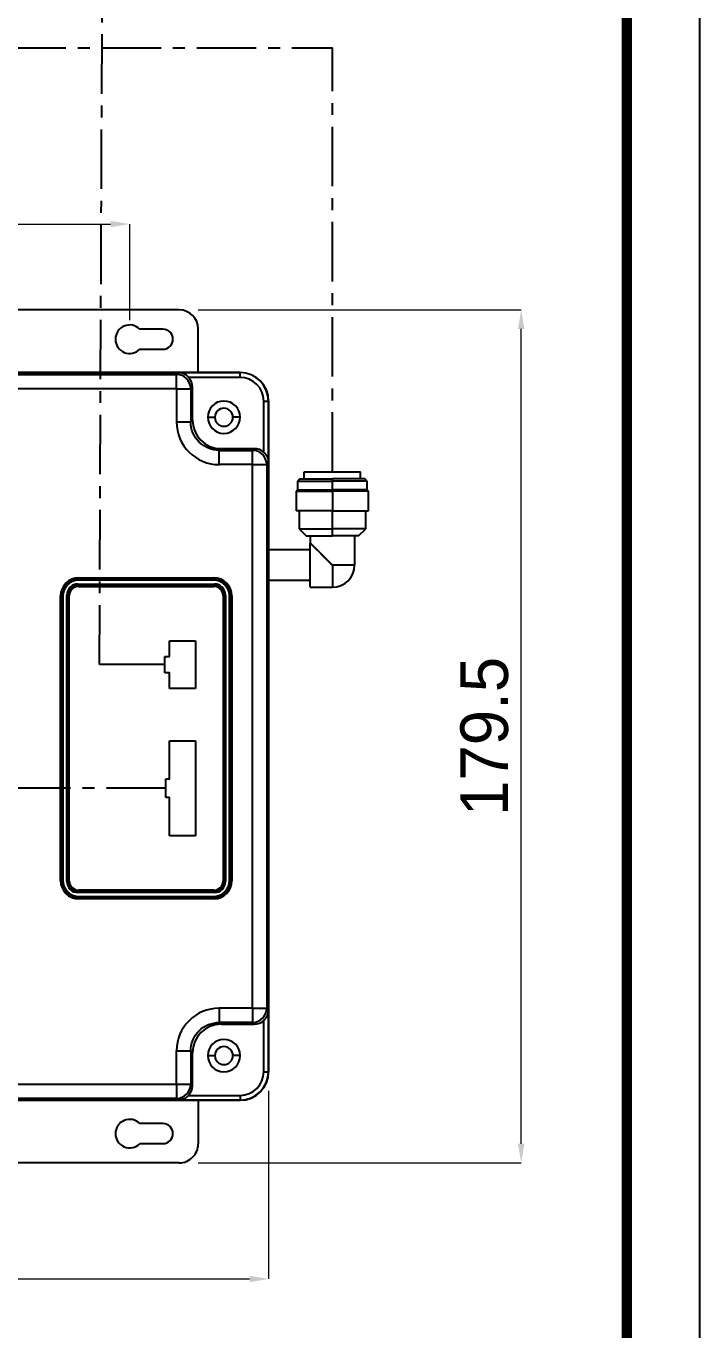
# Model space of a CAD drawing. Extents: x 0 to 948, y 0 to 695.
# Drawn here: x 806.3 to 947.9, y 235.6 to 509.7 of the extents above; entities that cross this region are included whole.
import ezdxf

# ---------------------------------------------------------------- set-up
doc = ezdxf.new("R2010")
doc.units = 0
doc.header["$LTSCALE"] = 10
doc.header["$MEASUREMENT"] = 0
doc.header["$PDMODE"] = 3
doc.header["$PDSIZE"] = -10
doc.linetypes.add('CENTER', pattern=[2, 1.25, -0.25, 0.25, -0.25])
doc.layers.get('0').update_dxf_attribs({"linetype": 'CONTINUOUS'})
doc.layers.get('DEFPOINTS').update_dxf_attribs({"linetype": 'CONTINUOUS'})
doc.layers.add('1', color=7, linetype='CONTINUOUS')
doc.styles.add('Daelim Dimension', font='')
doc.styles.get('Daelim Dimension').set_extended_font_data('나눔고딕')
doc.dimstyles.new('DEFAULT', dxfattribs={"dimscale": 2, "dimtxt": 2, "dimasz": 2, "dimexe": 0, "dimexo": 2, "dimgap": 1, "dimtad": 1, "dimdec": 0, "dimzin": 9, "dimdsep": 46, "dimtxsty": 'Daelim Dimension', "dimcen": 0.5, "dimclrd": 5, "dimclre": 5, "dimclrt": 256, "dimadec": 1, "dimazin": 0, "dimtfac": 1, "dimtdec": 0, "dimtix": 1, "dimtmove": 0, "dimatfit": 3, "dimfxl": 1, "dimtolj": 1, "dimtzin": 1, "dimlwd": 9, "dimlwe": 9, "dimarcsym": 0})

# ---------------------------------------------------------------- blocks, each defined once
blk = doc.blocks.new('*D4')
at = {"color": 5, "lineweight": 9, "ltscale": 0.5, "transparency": 16777216}
for p, q in [((727.46, 447.86), (727.46, 468.07)), ((731.46, 468.07), (824.06, 468.07)), ((828.06, 447.86), (828.06, 468.07))]:
    blk.add_line(p, q, dxfattribs=at)
at = {"color": 5, "ltscale": 0.5, "transparency": 16777216}
for points in [[(731.46, 468.73), (731.46, 467.4), (727.46, 468.07)], [(824.06, 468.73), (824.06, 467.4), (828.06, 468.07)]]:
    blk.add_solid(points, dxfattribs=at)
at = {"layer": 'DEFPOINTS', "color": 0, "ltscale": 0.5, "transparency": 16777216}
for p in [(828.06, 468.07), (727.46, 443.86), (828.06, 443.86)]:
    blk.add_point(p, dxfattribs=at)
at = {"color": 7, "lineweight": -3, "ltscale": 0.5, "transparency": 16777216, "insert": (777.76, 475.48), "char_height": 10, "attachment_point": 5, "style": 'Daelim Dimension'}
blk.add_mtext('\\A1;101', dxfattribs=at)
blk = doc.blocks.new('*D5')
at = {"color": 5, "lineweight": 9, "ltscale": 0.5, "transparency": 16777216}
for p, q in [((705.26, 285.86), (705.26, 246.3)), ((857.26, 285.86), (857.26, 246.3)), ((709.26, 246.3), (853.26, 246.3))]:
    blk.add_line(p, q, dxfattribs=at)
at = {"color": 5, "ltscale": 0.5, "transparency": 16777216}
for points in [[(709.26, 246.96), (709.26, 245.63), (705.26, 246.3)], [(853.26, 246.96), (853.26, 245.63), (857.26, 246.3)]]:
    blk.add_solid(points, dxfattribs=at)
at = {"layer": 'DEFPOINTS', "color": 0, "ltscale": 0.5, "transparency": 16777216}
for p in [(705.26, 289.86), (857.26, 289.86), (857.26, 246.3)]:
    blk.add_point(p, dxfattribs=at)
at = {"color": 7, "lineweight": -3, "ltscale": 0.5, "transparency": 16777216, "insert": (781.26, 253.74), "char_height": 10, "attachment_point": 5, "style": 'Daelim Dimension'}
blk.add_mtext('\\A1;152', dxfattribs=at)
blk = doc.blocks.new('*D3')
at = {"color": 5, "lineweight": 9, "ltscale": 0.5, "transparency": 16777216}
for p, q in [((842.46, 450.02), (910.31, 450.02)), ((910.31, 274.71), (910.31, 446.02)), ((842.46, 270.71), (910.31, 270.71))]:
    blk.add_line(p, q, dxfattribs=at)
at = {"color": 5, "ltscale": 0.5, "transparency": 16777216}
for points in [[(909.64, 446.02), (910.98, 446.02), (910.31, 450.02)], [(909.64, 274.71), (910.98, 274.71), (910.31, 270.71)]]:
    blk.add_solid(points, dxfattribs=at)
at = {"layer": 'DEFPOINTS', "color": 0, "ltscale": 0.5, "transparency": 16777216}
for p in [(838.46, 450.02), (910.31, 450.02), (838.46, 270.71)]:
    blk.add_point(p, dxfattribs=at)
at = {"color": 7, "lineweight": -3, "ltscale": 0.5, "transparency": 16777216, "insert": (902.61, 360.36), "char_height": 10, "attachment_point": 5, "rotation": 90, "style": 'Daelim Dimension'}
blk.add_mtext('\\A1;179.5', dxfattribs=at)

msp = doc.modelspace()

# ---------------------------------------------------------------- linework, layer by layer
at = {"color": 1, "lineweight": -3, "ltscale": 0.5}
msp.add_line((835.46, 375.46), (821.72, 375.46), dxfattribs=at)
at = {"lineweight": -3, "ltscale": 0.5}
msp.add_lwpolyline([(0, 0), (947.86, 0), (947.86, 694.51), (0, 694.51)], close=True, dxfattribs=at)
at = {"color": 5, "linetype": 'ByBlock', "lineweight": -3, "const_width": 2.18}
msp.add_lwpolyline([(15.24, 29.74), (932.52, 29.74), (932.52, 678.39), (15.24, 678.39)], close=True, dxfattribs=at)
at = {"layer": '1', "color": 1, "linetype": 'CENTER', "lineweight": -3}
for p, q in [((821.72, 375.46), (822.35, 532.58)), ((582.16, 505.1), (870.64, 505.1)), ((870.64, 416.01), (870.64, 505.1)), ((835.66, 349.46), (802.93, 349.46))]:
    msp.add_line(p, q, dxfattribs=at)
at = {"layer": '1', "color": 7, "linetype": 'Continuous', "lineweight": -3}
for p, q in [((838.46, 450.02), (724.06, 450.02)), ((835.06, 445.96), (830.2, 445.96)), ((842.46, 436.86), (842.46, 446.02)), ((830.2, 441.76), (835.06, 441.76)), ((711.26, 436.86), (851.26, 436.86)), ((851.26, 436.86), (711.26, 436.86)), ((724.63, 436.46), (837.89, 436.46)), ((837.89, 436.46), (838.27, 436.84)), ((837.89, 433.46), (837.89, 436.46)), ((838.27, 436.84), (851.26, 436.84)), ((851.26, 435.84), (840.47, 435.84)), ((851.26, 436.84), (851.26, 436.86)), ((851.26, 435.84), (851.26, 436.84)), ((837.89, 433.46), (724.63, 433.46)), ((837.89, 433.46), (840.89, 433.46)), ((837.89, 433.46), (837.89, 426.49)), ((841.25, 433.82), (840.89, 433.46)), ((840.89, 433.46), (840.89, 426.49)), ((841.25, 426.85), (841.25, 433.82)), ((856.23, 430.86), (857.23, 430.86)), ((856.23, 420.07), (856.23, 430.86)), ((857.26, 430.86), (857.23, 430.86)), ((857.23, 430.86), (857.23, 417.87)), ((857.26, 430.86), (857.26, 289.86)), ((857.26, 289.86), (857.26, 430.86)), ((837.89, 426.49), (840.89, 426.49)), ((840.89, 426.49), (841.25, 426.85)), ((844.46, 427.46), (845.96, 427.46)), ((851.26, 427.46), (849.76, 427.46)), ((847.25, 420.85), (846.89, 420.5)), ((846.89, 420.5), (853.86, 420.5)), ((846.89, 417.5), (846.89, 420.5)), ((854.22, 420.85), (847.25, 420.85)), ((853.86, 420.5), (854.22, 420.85)), ((853.86, 417.5), (853.86, 420.5)), ((853.86, 417.5), (846.89, 417.5)), ((853.86, 417.5), (856.86, 417.5)), ((853.86, 303.23), (853.86, 417.5)), ((857.23, 417.87), (856.86, 417.5)), ((856.86, 417.5), (856.86, 303.23)), ((863.84, 414.51), (863.34, 414.01)), ((863.34, 414.01), (863.34, 412.21)), ((863.34, 414.01), (870.64, 414.01)), ((863.84, 414.51), (870.64, 414.51)), ((877.44, 414.51), (870.64, 414.51)), ((870.64, 414.01), (870.64, 414.51)), ((870.64, 412.21), (870.64, 414.01)), ((877.94, 414.01), (870.64, 414.01)), ((877.94, 414.01), (877.44, 414.51)), ((877.94, 412.21), (877.94, 414.01)), ((863.34, 412.21), (863.04, 411.91)), ((863.04, 411.91), (863.04, 407.81)), ((863.04, 411.91), (870.64, 411.91)), ((863.34, 412.21), (870.64, 412.21)), ((877.94, 412.21), (870.64, 412.21)), ((870.64, 412.21), (870.64, 411.91)), ((870.64, 411.91), (870.64, 407.81)), ((878.24, 411.91), (870.64, 411.91)), ((878.24, 411.91), (877.94, 412.21)), ((878.24, 407.81), (878.24, 411.91)), ((870.64, 407.81), (863.04, 407.81)), ((863.64, 407.81), (863.64, 404.01)), ((870.64, 404.01), (870.64, 407.81)), ((870.64, 407.81), (878.24, 407.81)), ((877.64, 404.01), (877.64, 407.81)), ((863.64, 404.01), (865.14, 402.51)), ((863.64, 404.01), (870.64, 404.01)), ((877.64, 404.01), (870.64, 404.01)), ((870.64, 402.51), (870.64, 404.01)), ((876.14, 402.51), (877.64, 404.01)), ((865.14, 402.51), (870.64, 402.51)), ((865.99, 402.51), (865.99, 401.01)), ((865.99, 391.71), (865.99, 401.01)), ((876.14, 402.51), (870.64, 402.51)), ((875.29, 402.51), (875.29, 396.36)), ((865.99, 399.56), (857.26, 399.56)), ((870.64, 396.36), (870.64, 391.71)), ((875.29, 396.36), (870.64, 396.36)), ((817.19, 392.38), (845.88, 392.38)), ((817.19, 392.38), (817.19, 392.08)), ((817.19, 392.08), (817.36, 391.91)), ((845.88, 392.08), (817.19, 392.08)), ((817.36, 393.71), (845.71, 393.71)), ((817.36, 393.71), (817.53, 393.54)), ((817.53, 393.54), (845.54, 393.54)), ((817.53, 393.24), (817.53, 393.54)), ((845.54, 393.24), (817.53, 393.24)), ((845.54, 393.54), (845.71, 393.71)), ((845.54, 393.54), (845.54, 393.24)), ((845.71, 391.91), (845.88, 392.08)), ((845.88, 392.38), (845.88, 392.08)), ((865.99, 393.16), (857.26, 393.16)), ((813.56, 330.01), (813.56, 389.91)), ((813.73, 389.74), (813.56, 389.91)), ((813.73, 330.18), (813.73, 389.74)), ((813.73, 389.74), (814.03, 389.74)), ((814.03, 389.74), (814.03, 330.18)), ((814.89, 329.84), (814.89, 390.08)), ((814.89, 390.08), (815.19, 390.08)), ((815.36, 389.91), (815.19, 390.08)), ((815.19, 390.08), (815.19, 329.84)), ((815.36, 330.01), (815.36, 389.91)), ((817.36, 391.91), (845.71, 391.91)), ((847.88, 390.08), (847.71, 389.91)), ((847.71, 389.91), (847.71, 330.01)), ((847.88, 329.84), (847.88, 390.08)), ((848.18, 390.08), (847.88, 390.08)), ((848.18, 390.08), (848.18, 329.84)), ((849.04, 330.18), (849.04, 389.74)), ((849.34, 389.74), (849.04, 389.74)), ((849.51, 389.91), (849.34, 389.74)), ((849.34, 389.74), (849.34, 330.18)), ((849.51, 389.91), (849.51, 330.01)), ((865.99, 391.71), (870.64, 391.71)), ((836.46, 377.36), (836.46, 380.46)), ((836.46, 380.46), (841.86, 380.46)), ((841.86, 380.46), (841.86, 370.46)), ((835.46, 373.76), (835.46, 377.16)), ((835.46, 377.16), (836.26, 377.16)), ((836.26, 373.76), (835.46, 373.76)), ((836.46, 370.46), (836.46, 373.56)), ((841.86, 370.46), (836.46, 370.46)), ((836.46, 351.61), (836.46, 359.46)), ((836.46, 359.46), (841.86, 359.46)), ((841.86, 359.46), (841.86, 339.46)), ((835.66, 347.51), (835.66, 351.41)), ((835.66, 351.41), (836.26, 351.41)), ((836.26, 347.51), (835.66, 347.51)), ((836.46, 339.46), (836.46, 347.31)), ((841.86, 339.46), (836.46, 339.46)), ((813.56, 330.01), (813.73, 330.18)), ((813.73, 330.18), (814.03, 330.18)), ((814.89, 329.84), (815.19, 329.84)), ((815.19, 329.84), (815.36, 330.01)), ((847.71, 330.01), (847.88, 329.84)), ((848.18, 329.84), (847.88, 329.84)), ((849.34, 330.18), (849.04, 330.18)), ((849.34, 330.18), (849.51, 330.01)), ((817.36, 328.01), (817.19, 327.84)), ((817.19, 327.84), (845.88, 327.84)), ((817.19, 327.54), (817.19, 327.84)), ((845.88, 327.54), (817.19, 327.54)), ((845.71, 328.01), (817.36, 328.01)), ((817.53, 326.38), (817.36, 326.21)), ((845.71, 326.21), (817.36, 326.21)), ((817.53, 326.68), (845.54, 326.68)), ((817.53, 326.38), (817.53, 326.68)), ((845.54, 326.38), (817.53, 326.38)), ((845.54, 326.38), (845.54, 326.68)), ((845.71, 326.21), (845.54, 326.38)), ((845.88, 327.84), (845.71, 328.01)), ((845.88, 327.54), (845.88, 327.84)), ((853.86, 303.23), (846.89, 303.23)), ((846.89, 303.23), (846.89, 300.23)), ((853.86, 303.23), (856.86, 303.23)), ((853.86, 303.23), (853.86, 300.23)), ((856.86, 303.23), (857.23, 302.85)), ((857.23, 302.85), (857.23, 289.86)), ((846.89, 300.23), (847.25, 299.87)), ((853.86, 300.23), (846.89, 300.23)), ((847.25, 299.87), (854.22, 299.87)), ((854.22, 299.87), (853.86, 300.23)), ((856.23, 289.86), (856.23, 300.65)), ((837.89, 287.26), (837.89, 294.23)), ((837.89, 294.23), (840.89, 294.23)), ((841.25, 293.87), (840.89, 294.23)), ((840.89, 294.23), (840.89, 287.26)), ((841.25, 286.91), (841.25, 293.87)), ((844.46, 293.26), (845.96, 293.26)), ((851.26, 293.26), (849.76, 293.26)), ((856.23, 289.86), (857.23, 289.86)), ((857.23, 289.86), (857.26, 289.86)), ((724.63, 287.26), (837.89, 287.26)), ((837.89, 287.26), (837.89, 284.27)), ((837.89, 287.26), (840.89, 287.26)), ((840.89, 287.26), (841.25, 286.91)), ((851.26, 283.86), (711.26, 283.86)), ((711.26, 283.86), (851.26, 283.86)), ((837.89, 284.27), (724.63, 284.27)), ((838.27, 283.89), (837.89, 284.27)), ((851.26, 283.89), (838.27, 283.89)), ((840.47, 284.89), (851.26, 284.89)), ((842.46, 283.86), (842.46, 274.71)), ((851.26, 284.89), (851.26, 283.89)), ((851.26, 283.86), (851.26, 283.89)), ((835.06, 278.96), (830.2, 278.96)), ((830.2, 274.76), (835.06, 274.76)), ((838.46, 270.71), (724.06, 270.71))]:
    msp.add_line(p, q, dxfattribs=at)
for centre, radius, start, end in [((828.06, 443.86), 3, 44.427, 315.573), ((835.06, 443.86), 2.1, 270, 90), ((851.26, 430.86), 6, 0, 90), ((851.26, 430.86), 5.97, 0, 90), ((851.26, 430.86), 4.97, 0, 90), ((847.86, 427.46), 3.4, 0, 180), ((847.86, 427.46), 1.9, 0, 180), ((847.86, 427.46), 3.4, 180, 0), ((847.86, 427.46), 1.9, 180, 0), ((870.64, 396.36), 4.65, 270, 0), ((836.26, 377.36), 0.2, 270, 0), ((836.26, 373.56), 0.2, 0, 90), ((836.26, 351.61), 0.2, 270, 0), ((836.26, 347.31), 0.2, 0, 90), ((847.86, 293.26), 3.4, 0, 180), ((847.86, 293.26), 1.9, 0, 180), ((847.86, 293.26), 3.4, 180, 0), ((847.86, 293.26), 1.9, 180, 0), ((851.26, 289.86), 6, 270, 0), ((851.26, 289.86), 5.97, 270, 0), ((851.26, 289.86), 4.97, 270, 0), ((828.06, 276.86), 3, 44.427, 315.573), ((835.06, 276.86), 2.1, 270, 90)]:
    msp.add_arc(centre, radius, start, end, dxfattribs=at)
for centre, major_axis, ratio, start_param, end_param in [((838.46, 446.02), (-4, 0), 0.999848, 3.141593, 4.712389), ((837.89, 433.46), (2.12, -2.12), 0.999695, 0.78555, 2.356042), ((838.25, 433.82), (-2.12, -2.12), 0.999695, 2.356347, 3.093602), ((851.26, 430.86), (6, 0), 0.999848, 0, 1.570796), ((846.9, 426.5), (-6.37, -6.37), 0.999695, 5.497939, 7.068431), ((847.25, 426.85), (-4.24, -4.24), 0.999695, 5.497939, 7.068431), ((853.86, 417.5), (2.12, -2.12), 0.999695, 0.78555, 2.356042), ((854.22, 417.85), (-2.12, -2.12), 0.999695, 3.189583, 3.926839), ((817.36, 389.91), (2.69, -2.69), 0.999695, 2.356347, 3.926839), ((817.19, 390.08), (1.63, -1.63), 0.999695, 2.356347, 3.926839), ((845.71, 389.91), (-2.69, -2.69), 0.999695, 2.356347, 3.926839), ((845.88, 390.08), (-1.63, -1.63), 0.999695, 2.356347, 3.926839), ((817.36, 389.91), (1.41, -1.41), 0.999695, 2.356347, 3.926839), ((845.71, 389.91), (-1.41, -1.41), 0.999695, 2.356347, 3.926839), ((817.36, 330.01), (2.69, 2.69), 0.999695, 2.356347, 3.926839), ((817.19, 329.84), (1.63, 1.63), 0.999695, 2.356347, 3.926839), ((817.36, 330.01), (1.41, 1.41), 0.999695, 2.356347, 3.926839), ((845.71, 330.01), (-2.69, 2.69), 0.999695, 2.356347, 3.926839), ((845.71, 330.01), (-1.41, 1.41), 0.999695, 2.356347, 3.926839), ((845.88, 329.84), (-1.63, 1.63), 0.999695, 2.356347, 3.926839), ((846.9, 294.23), (-6.37, 6.37), 0.999695, 5.497939, 7.068431), ((853.86, 303.23), (-2.12, -2.12), 0.999695, 0.78555, 2.356042), ((847.25, 293.87), (-4.24, 4.24), 0.999695, 5.497939, 7.068431), ((854.22, 302.87), (-2.12, 2.12), 0.999695, 2.356347, 3.093602), ((851.26, 289.86), (6, 0), 0.999848, 4.712389, 6.283185), ((837.89, 287.26), (-2.12, -2.12), 0.999695, 0.78555, 2.356042), ((838.25, 286.91), (-2.12, 2.12), 0.999695, 3.189583, 3.926839), ((838.46, 274.71), (-4, 0), 0.999848, 1.570796, 3.141593)]:
    msp.add_ellipse(centre, major_axis=major_axis, ratio=ratio, start_param=start_param, end_param=end_param, dxfattribs=at)
for points, knots in [([(840.47, 435.84), (840.43, 435.88), (840.4, 435.92), (840.32, 436), (840.27, 436.04), (840.19, 436.11), (840.15, 436.15), (840.08, 436.2), (840.06, 436.21), (840.02, 436.25), (840, 436.26), (839.88, 436.34), (839.79, 436.4), (839.61, 436.5), (839.52, 436.55), (839.38, 436.61), (839.33, 436.63), (839.23, 436.66), (839.19, 436.68), (839.04, 436.73), (838.95, 436.75), (838.76, 436.79), (838.66, 436.81), (838.51, 436.82), (838.44, 436.83), (838.36, 436.83), (838.32, 436.84), (838.29, 436.84), (838.28, 436.84), (838.27, 436.84)], [0, 0, 0, 0, 0.0625, 0.0625, 0.125, 0.125, 0.1875, 0.1875, 0.21875, 0.21875, 0.25, 0.25, 0.375, 0.375, 0.5, 0.5, 0.5625, 0.5625, 0.625, 0.625, 0.75, 0.75, 0.875, 0.875, 0.9375, 0.96875, 0.984375, 0.984375, 1, 1, 1, 1]), ([(846.89, 420.5), (845.32, 420.49), (843.76, 421.14), (841.54, 423.36), (840.89, 424.92), (840.89, 426.49)], [0, 0, 0, 0, 0.5, 0.5, 1, 1, 1, 1]), ([(856.23, 420.07), (856.26, 420.06), (856.28, 420.04), (856.32, 420), (856.34, 419.98), (856.4, 419.92), (856.44, 419.88), (856.55, 419.75), (856.61, 419.67), (856.69, 419.55), (856.71, 419.53), (856.74, 419.49), (856.78, 419.42), (856.82, 419.35), (856.9, 419.21), (856.95, 419.12), (857.01, 418.98), (857.03, 418.93), (857.05, 418.86), (857.06, 418.84), (857.08, 418.79), (857.09, 418.77), (857.12, 418.65), (857.15, 418.55), (857.19, 418.36), (857.21, 418.26), (857.22, 418.12), (857.23, 418.04), (857.23, 417.96), (857.23, 417.91), (857.23, 417.9), (857.23, 417.89), (857.23, 417.88), (857.23, 417.88), (857.23, 417.87), (857.23, 417.87)], [0, 0, 0, 0, 0.03125, 0.03125, 0.0625, 0.0625, 0.125, 0.125, 0.25, 0.25, 0.28125, 0.28125, 0.3125, 0.375, 0.375, 0.5, 0.5, 0.5625, 0.5625, 0.59375, 0.59375, 0.625, 0.625, 0.75, 0.75, 0.875, 0.875, 0.9375, 0.96875, 0.984375, 0.992187, 0.992187, 0.996094, 0.996094, 1, 1, 1, 1]), ([(864.74, 416.01), (864.74, 416.01), (864.95, 416.01), (865.97, 416.01), (867.28, 416.01), (868.38, 416.01), (869.54, 416.01), (870.64, 416.01), (871.74, 416.01), (872.89, 416.01), (873.99, 416.01), (875.3, 416.01), (876.32, 416.01), (876.54, 416.01), (876.54, 416.01)], [0, 0, 0, 0, 0.10836, 0.238907, 0.30418, 0.369453, 0.434727, 0.5, 0.565273, 0.630547, 0.69582, 0.761093, 0.89164, 1, 1, 1, 1]), ([(870.64, 396.36), (870.63, 396.37), (870.6, 396.39), (870.57, 396.42), (870.54, 396.45), (870.51, 396.49), (870.48, 396.52), (870.45, 396.55), (870.41, 396.58), (870.38, 396.61), (870.35, 396.64), (870.32, 396.67), (870.29, 396.7), (870.26, 396.73), (870.24, 396.76), (870.21, 396.79), (870.18, 396.82), (870.15, 396.85), (870.12, 396.87), (870.09, 396.9), (870.07, 396.93), (870.04, 396.96), (870.01, 396.98), (869.99, 397.01), (869.96, 397.04), (869.93, 397.06), (869.91, 397.09), (869.88, 397.11), (869.86, 397.14), (869.83, 397.16), (869.81, 397.19), (869.78, 397.21), (869.76, 397.24), (869.73, 397.26), (869.71, 397.29), (869.69, 397.31), (869.66, 397.33), (869.64, 397.36), (869.62, 397.38), (869.6, 397.4), (869.57, 397.42), (869.55, 397.44), (869.53, 397.47), (869.51, 397.49), (869.49, 397.51), (869.47, 397.53), (869.45, 397.55), (869.43, 397.57), (869.41, 397.59), (869.39, 397.61), (869.37, 397.63), (869.35, 397.65), (869.33, 397.67), (869.31, 397.68), (869.29, 397.7), (869.27, 397.72), (869.26, 397.74), (869.24, 397.75), (869.22, 397.77), (869.2, 397.79), (869.19, 397.81), (869.17, 397.82), (869.16, 397.84), (869.14, 397.85), (869.12, 397.87), (869.11, 397.88), (869.09, 397.9), (869.02, 397.97), (868.89, 398.1), (868.71, 398.28), (868.54, 398.46), (868.37, 398.63), (868.21, 398.79), (868.05, 398.94), (867.91, 399.09), (867.77, 399.23), (867.66, 399.33), (867.59, 399.4), (867.55, 399.45), (867.5, 399.49), (867.46, 399.53), (867.42, 399.57), (867.38, 399.62), (867.34, 399.66), (867.3, 399.7), (867.26, 399.74), (867.22, 399.77), (867.18, 399.81), (867.15, 399.85), (867.11, 399.89), (867.07, 399.92), (867.04, 399.96), (867, 399.99), (866.97, 400.03), (866.93, 400.06), (866.9, 400.1), (866.87, 400.13), (866.84, 400.16), (866.81, 400.19), (866.77, 400.22), (866.74, 400.26), (866.71, 400.29), (866.69, 400.31), (866.66, 400.34), (866.63, 400.37), (866.6, 400.4), (866.58, 400.43), (866.55, 400.45), (866.52, 400.48), (866.5, 400.5), (866.47, 400.53), (866.45, 400.55), (866.43, 400.57), (866.41, 400.6), (866.38, 400.62), (866.36, 400.64), (866.34, 400.66), (866.32, 400.68), (866.3, 400.7), (866.28, 400.72), (866.26, 400.74), (866.25, 400.75), (866.23, 400.77), (866.21, 400.79), (866.2, 400.8), (866.18, 400.82), (866.17, 400.83), (866.15, 400.85), (866.14, 400.86), (866.12, 400.87), (866.11, 400.89), (866.1, 400.9), (866.09, 400.91), (866.08, 400.92), (866.07, 400.93), (866.06, 400.94), (866.05, 400.95), (866.04, 400.95), (866.03, 400.96), (866.03, 400.97), (866.02, 400.98), (866.01, 400.98), (866.01, 400.99), (866, 400.99), (866, 400.99), (866, 401), (865.99, 401), (865.99, 401), (865.99, 401.01), (865.99, 401.01), (865.99, 401.01), (865.99, 401.01), (865.99, 401.01)], [0, 0, 0, 0, 0.005167, 0.010291, 0.015373, 0.020413, 0.02541, 0.030365, 0.035278, 0.040149, 0.044977, 0.049763, 0.054507, 0.059208, 0.063867, 0.068484, 0.073059, 0.077591, 0.082081, 0.086529, 0.090935, 0.095298, 0.099619, 0.103897, 0.108134, 0.112328, 0.11648, 0.120589, 0.124656, 0.128681, 0.132664, 0.136605, 0.140503, 0.144359, 0.148172, 0.151944, 0.155673, 0.15936, 0.163004, 0.166606, 0.170166, 0.173684, 0.177159, 0.180593, 0.183984, 0.187332, 0.190639, 0.193903, 0.197125, 0.200304, 0.203441, 0.206536, 0.209589, 0.2126, 0.215568, 0.218494, 0.221378, 0.224219, 0.227019, 0.229776, 0.23249, 0.235163, 0.237793, 0.240381, 0.242927, 0.24543, 0.247892, 0.250311, 0.281426, 0.311685, 0.341093, 0.369651, 0.397362, 0.424232, 0.450262, 0.475459, 0.499825, 0.507988, 0.516101, 0.524164, 0.532179, 0.540145, 0.548063, 0.555933, 0.563755, 0.571529, 0.579256, 0.586936, 0.59457, 0.602157, 0.609698, 0.617194, 0.624644, 0.632049, 0.63941, 0.646727, 0.653999, 0.661228, 0.668414, 0.675557, 0.682657, 0.689716, 0.696733, 0.703708, 0.710643, 0.717538, 0.724392, 0.731207, 0.737983, 0.74472, 0.751419, 0.758081, 0.764705, 0.771292, 0.777843, 0.784359, 0.790839, 0.797284, 0.803695, 0.810073, 0.816417, 0.822729, 0.829008, 0.835257, 0.841474, 0.847661, 0.853819, 0.859947, 0.866046, 0.872118, 0.878163, 0.884181, 0.890173, 0.89614, 0.902082, 0.908, 0.913894, 0.919766, 0.925616, 0.931445, 0.937254, 0.943042, 0.948812, 0.954563, 0.960296, 0.966013, 0.971713, 0.977398, 0.983069, 0.988725, 0.994369, 1, 1, 1, 1]), ([(813.73, 389.74), (813.73, 389.75), (813.73, 389.78), (813.73, 389.81), (813.73, 389.84), (813.73, 389.87), (813.73, 389.91), (813.74, 389.94), (813.74, 389.97), (813.74, 390), (813.74, 390.04), (813.74, 390.07), (813.75, 390.1), (813.75, 390.13), (813.75, 390.16), (813.76, 390.2), (813.76, 390.23), (813.77, 390.26), (813.77, 390.29), (813.78, 390.33), (813.78, 390.36), (813.79, 390.39), (813.79, 390.42), (813.8, 390.45), (813.8, 390.49), (813.81, 390.52), (813.82, 390.55), (813.82, 390.58), (813.83, 390.61), (813.84, 390.64), (813.85, 390.68), (813.85, 390.71), (813.86, 390.74), (813.87, 390.77), (813.88, 390.8), (813.89, 390.83), (813.9, 390.86), (813.91, 390.89), (813.92, 390.92), (813.93, 390.96), (813.94, 390.99), (813.95, 391.02), (813.96, 391.05), (813.97, 391.08), (813.98, 391.11), (814, 391.14), (814.01, 391.17), (814.02, 391.2), (814.03, 391.23), (814.05, 391.26), (814.06, 391.29), (814.07, 391.32), (814.08, 391.35), (814.1, 391.38), (814.11, 391.41), (814.13, 391.43), (814.14, 391.46), (814.16, 391.49), (814.17, 391.52), (814.19, 391.55), (814.2, 391.58), (814.22, 391.61), (814.23, 391.63), (814.25, 391.66), (814.27, 391.69), (814.28, 391.72), (814.3, 391.75), (814.32, 391.77), (814.34, 391.8), (814.35, 391.83), (814.37, 391.85), (814.39, 391.88), (814.41, 391.91), (814.43, 391.94), (814.44, 391.96), (814.46, 391.99), (814.48, 392.01), (814.5, 392.04), (814.52, 392.07), (814.54, 392.09), (814.56, 392.12), (814.58, 392.14), (814.6, 392.17), (814.62, 392.19), (814.65, 392.22), (814.67, 392.24), (814.69, 392.27), (814.71, 392.29), (814.73, 392.31), (814.75, 392.34), (814.78, 392.36), (814.8, 392.38), (814.82, 392.41), (814.84, 392.43), (814.87, 392.45), (814.89, 392.48), (814.91, 392.5), (814.94, 392.52), (814.96, 392.54), (814.98, 392.56), (815.01, 392.59), (815.03, 392.61), (815.06, 392.63), (815.08, 392.65), (815.11, 392.67), (815.13, 392.69), (815.16, 392.71), (815.18, 392.73), (815.21, 392.75), (815.23, 392.77), (815.26, 392.79), (815.29, 392.81), (815.31, 392.83), (815.34, 392.85), (815.37, 392.87), (815.39, 392.88), (815.42, 392.9), (815.45, 392.92), (815.47, 392.94), (815.5, 392.96), (815.53, 392.97), (815.56, 392.99), (815.58, 393.01), (815.61, 393.02), (815.64, 393.04), (815.67, 393.06), (815.7, 393.07), (815.72, 393.09), (815.75, 393.1), (815.78, 393.12), (815.81, 393.13), (815.84, 393.15), (815.87, 393.16), (815.9, 393.18), (815.93, 393.19), (815.96, 393.2), (815.99, 393.22), (816.02, 393.23), (816.05, 393.24), (816.08, 393.25), (816.11, 393.27), (816.14, 393.28), (816.17, 393.29), (816.2, 393.3), (816.23, 393.31), (816.26, 393.32), (816.29, 393.33), (816.32, 393.35), (816.35, 393.36), (816.38, 393.37), (816.41, 393.38), (816.44, 393.38), (816.47, 393.39), (816.5, 393.4), (816.54, 393.41), (816.57, 393.42), (816.6, 393.43), (816.63, 393.44), (816.66, 393.44), (816.69, 393.45), (816.73, 393.46), (816.76, 393.46), (816.79, 393.47), (816.82, 393.48), (816.85, 393.48), (816.88, 393.49), (816.92, 393.49), (816.95, 393.5), (816.98, 393.5), (817.01, 393.51), (817.04, 393.51), (817.08, 393.52), (817.11, 393.52), (817.14, 393.52), (817.17, 393.53), (817.21, 393.53), (817.24, 393.53), (817.27, 393.53), (817.3, 393.54), (817.34, 393.54), (817.37, 393.54), (817.4, 393.54), (817.43, 393.54), (817.47, 393.54), (817.5, 393.54), (817.52, 393.54), (817.53, 393.54)], [0, 0, 0, 0, 0.005435, 0.01087, 0.016306, 0.021741, 0.027176, 0.032611, 0.038046, 0.043482, 0.048917, 0.054352, 0.059787, 0.065222, 0.070657, 0.076092, 0.081527, 0.086962, 0.092397, 0.097832, 0.103267, 0.108702, 0.114137, 0.119572, 0.125007, 0.130442, 0.135877, 0.141312, 0.146747, 0.152182, 0.157617, 0.163051, 0.168486, 0.173921, 0.179356, 0.184791, 0.190226, 0.19566, 0.201095, 0.20653, 0.211965, 0.2174, 0.222834, 0.228269, 0.233704, 0.239139, 0.244573, 0.250008, 0.255443, 0.260878, 0.266312, 0.271747, 0.277182, 0.282616, 0.288051, 0.293486, 0.29892, 0.304355, 0.30979, 0.315224, 0.320659, 0.326094, 0.331528, 0.336963, 0.342397, 0.347832, 0.353267, 0.358701, 0.364136, 0.36957, 0.375005, 0.38044, 0.385874, 0.391309, 0.396743, 0.402178, 0.407613, 0.413047, 0.418482, 0.423916, 0.429351, 0.434785, 0.44022, 0.445654, 0.451089, 0.456524, 0.461958, 0.467393, 0.472827, 0.478262, 0.483696, 0.489131, 0.494565, 0.5, 0.505435, 0.510869, 0.516304, 0.521738, 0.527173, 0.532607, 0.538042, 0.543476, 0.548911, 0.554346, 0.55978, 0.565215, 0.570649, 0.576084, 0.581518, 0.586953, 0.592387, 0.597822, 0.603257, 0.608691, 0.614126, 0.61956, 0.624995, 0.63043, 0.635864, 0.641299, 0.646733, 0.652168, 0.657603, 0.663037, 0.668472, 0.673906, 0.679341, 0.684776, 0.69021, 0.695645, 0.70108, 0.706514, 0.711949, 0.717384, 0.722818, 0.728253, 0.733688, 0.739122, 0.744557, 0.749992, 0.755427, 0.760861, 0.766296, 0.771731, 0.777166, 0.7826, 0.788035, 0.79347, 0.798905, 0.80434, 0.809774, 0.815209, 0.820644, 0.826079, 0.831514, 0.836949, 0.842383, 0.847818, 0.853253, 0.858688, 0.864123, 0.869558, 0.874993, 0.880428, 0.885863, 0.891298, 0.896733, 0.902168, 0.907603, 0.913038, 0.918473, 0.923908, 0.929343, 0.934778, 0.940213, 0.945648, 0.951083, 0.956518, 0.961954, 0.967389, 0.972824, 0.978259, 0.983694, 0.98913, 0.994565, 1, 1, 1, 1]), ([(817.19, 392.08), (817.06, 392.08), (816.93, 392.07), (816.67, 392.02), (816.55, 391.98), (816.31, 391.88), (816.19, 391.82), (815.97, 391.67), (815.87, 391.59), (815.69, 391.4), (815.6, 391.3), (815.46, 391.08), (815.39, 390.97), (815.29, 390.73), (815.26, 390.6), (815.2, 390.34), (815.19, 390.21), (815.19, 390.08)], [0, 0, 0, 0, 0.125, 0.125, 0.25, 0.25, 0.375, 0.375, 0.5, 0.5, 0.625, 0.625, 0.75, 0.75, 0.875, 0.875, 1, 1, 1, 1]), ([(845.54, 393.54), (845.55, 393.54), (845.57, 393.54), (845.61, 393.54), (845.64, 393.54), (845.67, 393.54), (845.7, 393.54), (845.74, 393.54), (845.77, 393.54), (845.8, 393.53), (845.83, 393.53), (845.87, 393.53), (845.9, 393.53), (845.93, 393.52), (845.96, 393.52), (846, 393.52), (846.03, 393.51), (846.06, 393.51), (846.09, 393.5), (846.12, 393.5), (846.16, 393.49), (846.19, 393.49), (846.22, 393.48), (846.25, 393.48), (846.28, 393.47), (846.32, 393.46), (846.35, 393.46), (846.38, 393.45), (846.41, 393.44), (846.44, 393.44), (846.47, 393.43), (846.5, 393.42), (846.54, 393.41), (846.57, 393.4), (846.6, 393.39), (846.63, 393.38), (846.66, 393.38), (846.69, 393.37), (846.72, 393.36), (846.75, 393.35), (846.78, 393.33), (846.81, 393.32), (846.85, 393.31), (846.88, 393.3), (846.91, 393.29), (846.94, 393.28), (846.97, 393.27), (847, 393.25), (847.03, 393.24), (847.06, 393.23), (847.09, 393.22), (847.12, 393.2), (847.14, 393.19), (847.17, 393.18), (847.2, 393.16), (847.23, 393.15), (847.26, 393.13), (847.29, 393.12), (847.32, 393.1), (847.35, 393.09), (847.38, 393.07), (847.4, 393.06), (847.43, 393.04), (847.46, 393.02), (847.49, 393.01), (847.52, 392.99), (847.54, 392.97), (847.57, 392.96), (847.6, 392.94), (847.63, 392.92), (847.65, 392.9), (847.68, 392.88), (847.71, 392.87), (847.73, 392.85), (847.76, 392.83), (847.79, 392.81), (847.81, 392.79), (847.84, 392.77), (847.86, 392.75), (847.89, 392.73), (847.91, 392.71), (847.94, 392.69), (847.97, 392.67), (847.99, 392.65), (848.01, 392.63), (848.04, 392.61), (848.06, 392.59), (848.09, 392.56), (848.11, 392.54), (848.14, 392.52), (848.16, 392.5), (848.18, 392.48), (848.21, 392.45), (848.23, 392.43), (848.25, 392.41), (848.27, 392.38), (848.3, 392.36), (848.32, 392.34), (848.34, 392.31), (848.36, 392.29), (848.38, 392.27), (848.41, 392.24), (848.43, 392.22), (848.45, 392.19), (848.47, 392.17), (848.49, 392.14), (848.51, 392.12), (848.53, 392.09), (848.55, 392.07), (848.57, 392.04), (848.59, 392.01), (848.61, 391.99), (848.63, 391.96), (848.65, 391.94), (848.67, 391.91), (848.68, 391.88), (848.7, 391.85), (848.72, 391.83), (848.74, 391.8), (848.75, 391.77), (848.77, 391.75), (848.79, 391.72), (848.81, 391.69), (848.82, 391.66), (848.84, 391.63), (848.85, 391.61), (848.87, 391.58), (848.89, 391.55), (848.9, 391.52), (848.92, 391.49), (848.93, 391.46), (848.95, 391.43), (848.96, 391.41), (848.97, 391.38), (848.99, 391.35), (849, 391.32), (849.01, 391.29), (849.03, 391.26), (849.04, 391.23), (849.05, 391.2), (849.06, 391.17), (849.08, 391.14), (849.09, 391.11), (849.1, 391.08), (849.11, 391.05), (849.12, 391.02), (849.13, 390.99), (849.14, 390.96), (849.15, 390.92), (849.16, 390.89), (849.17, 390.86), (849.18, 390.83), (849.19, 390.8), (849.2, 390.77), (849.21, 390.74), (849.22, 390.71), (849.23, 390.68), (849.23, 390.64), (849.24, 390.61), (849.25, 390.58), (849.26, 390.55), (849.26, 390.52), (849.27, 390.49), (849.28, 390.45), (849.28, 390.42), (849.29, 390.39), (849.29, 390.36), (849.3, 390.33), (849.3, 390.29), (849.31, 390.26), (849.31, 390.23), (849.31, 390.2), (849.32, 390.16), (849.32, 390.13), (849.33, 390.1), (849.33, 390.07), (849.33, 390.04), (849.33, 390), (849.34, 389.97), (849.34, 389.94), (849.34, 389.91), (849.34, 389.87), (849.34, 389.84), (849.34, 389.81), (849.34, 389.78), (849.34, 389.75), (849.34, 389.74)], [0, 0, 0, 0, 0.005435, 0.01087, 0.016306, 0.021741, 0.027176, 0.032611, 0.038046, 0.043482, 0.048917, 0.054352, 0.059787, 0.065222, 0.070657, 0.076092, 0.081527, 0.086962, 0.092397, 0.097832, 0.103267, 0.108702, 0.114137, 0.119572, 0.125007, 0.130442, 0.135877, 0.141312, 0.146747, 0.152182, 0.157617, 0.163051, 0.168486, 0.173921, 0.179356, 0.184791, 0.190226, 0.19566, 0.201095, 0.20653, 0.211965, 0.2174, 0.222834, 0.228269, 0.233704, 0.239139, 0.244573, 0.250008, 0.255443, 0.260878, 0.266312, 0.271747, 0.277182, 0.282616, 0.288051, 0.293486, 0.29892, 0.304355, 0.30979, 0.315224, 0.320659, 0.326094, 0.331528, 0.336963, 0.342397, 0.347832, 0.353267, 0.358701, 0.364136, 0.36957, 0.375005, 0.38044, 0.385874, 0.391309, 0.396743, 0.402178, 0.407613, 0.413047, 0.418482, 0.423916, 0.429351, 0.434785, 0.44022, 0.445654, 0.451089, 0.456524, 0.461958, 0.467393, 0.472827, 0.478262, 0.483696, 0.489131, 0.494565, 0.5, 0.505435, 0.510869, 0.516304, 0.521738, 0.527173, 0.532607, 0.538042, 0.543476, 0.548911, 0.554346, 0.55978, 0.565215, 0.570649, 0.576084, 0.581518, 0.586953, 0.592387, 0.597822, 0.603257, 0.608691, 0.614126, 0.61956, 0.624995, 0.63043, 0.635864, 0.641299, 0.646733, 0.652168, 0.657603, 0.663037, 0.668472, 0.673906, 0.679341, 0.684776, 0.69021, 0.695645, 0.70108, 0.706514, 0.711949, 0.717384, 0.722818, 0.728253, 0.733688, 0.739122, 0.744557, 0.749992, 0.755427, 0.760861, 0.766296, 0.771731, 0.777166, 0.7826, 0.788035, 0.79347, 0.798905, 0.80434, 0.809774, 0.815209, 0.820644, 0.826079, 0.831514, 0.836949, 0.842383, 0.847818, 0.853253, 0.858688, 0.864123, 0.869558, 0.874993, 0.880428, 0.885863, 0.891298, 0.896733, 0.902168, 0.907603, 0.913038, 0.918473, 0.923908, 0.929343, 0.934778, 0.940213, 0.945648, 0.951083, 0.956518, 0.961954, 0.967389, 0.972824, 0.978259, 0.983694, 0.98913, 0.994565, 1, 1, 1, 1]), ([(847.88, 390.08), (847.88, 390.21), (847.87, 390.34), (847.82, 390.6), (847.78, 390.73), (847.68, 390.97), (847.62, 391.08), (847.47, 391.3), (847.39, 391.4), (847.2, 391.59), (847.1, 391.67), (846.88, 391.82), (846.77, 391.88), (846.53, 391.98), (846.4, 392.02), (846.14, 392.07), (846.01, 392.08), (845.88, 392.08)], [0, 0, 0, 0, 0.125, 0.125, 0.25, 0.25, 0.375, 0.375, 0.5, 0.5, 0.625, 0.625, 0.75, 0.75, 0.875, 0.875, 1, 1, 1, 1]), ([(817.53, 326.38), (817.52, 326.38), (817.5, 326.38), (817.47, 326.38), (817.43, 326.38), (817.4, 326.38), (817.37, 326.39), (817.34, 326.39), (817.3, 326.39), (817.27, 326.39), (817.24, 326.39), (817.21, 326.4), (817.17, 326.4), (817.14, 326.4), (817.11, 326.41), (817.08, 326.41), (817.04, 326.41), (817.01, 326.42), (816.98, 326.42), (816.95, 326.43), (816.92, 326.43), (816.88, 326.44), (816.85, 326.44), (816.82, 326.45), (816.79, 326.46), (816.76, 326.46), (816.73, 326.47), (816.69, 326.48), (816.66, 326.48), (816.63, 326.49), (816.6, 326.5), (816.57, 326.51), (816.54, 326.51), (816.5, 326.52), (816.47, 326.53), (816.44, 326.54), (816.41, 326.55), (816.38, 326.56), (816.35, 326.57), (816.32, 326.58), (816.29, 326.59), (816.26, 326.6), (816.23, 326.61), (816.2, 326.62), (816.17, 326.64), (816.14, 326.65), (816.11, 326.66), (816.08, 326.67), (816.05, 326.68), (816.02, 326.7), (815.99, 326.71), (815.96, 326.72), (815.93, 326.74), (815.9, 326.75), (815.87, 326.76), (815.84, 326.78), (815.81, 326.79), (815.78, 326.81), (815.75, 326.82), (815.72, 326.84), (815.7, 326.85), (815.67, 326.87), (815.64, 326.89), (815.61, 326.9), (815.58, 326.92), (815.56, 326.94), (815.53, 326.95), (815.5, 326.97), (815.47, 326.99), (815.45, 327), (815.42, 327.02), (815.39, 327.04), (815.37, 327.06), (815.34, 327.08), (815.31, 327.1), (815.29, 327.12), (815.26, 327.13), (815.23, 327.15), (815.21, 327.17), (815.18, 327.19), (815.16, 327.21), (815.13, 327.23), (815.11, 327.25), (815.08, 327.28), (815.06, 327.3), (815.03, 327.32), (815.01, 327.34), (814.98, 327.36), (814.96, 327.38), (814.94, 327.4), (814.91, 327.43), (814.89, 327.45), (814.87, 327.47), (814.84, 327.49), (814.82, 327.52), (814.8, 327.54), (814.78, 327.56), (814.75, 327.59), (814.73, 327.61), (814.71, 327.64), (814.69, 327.66), (814.67, 327.68), (814.65, 327.71), (814.62, 327.73), (814.6, 327.76), (814.58, 327.78), (814.56, 327.81), (814.54, 327.83), (814.52, 327.86), (814.5, 327.89), (814.48, 327.91), (814.46, 327.94), (814.44, 327.96), (814.43, 327.99), (814.41, 328.02), (814.39, 328.04), (814.37, 328.07), (814.35, 328.1), (814.34, 328.12), (814.32, 328.15), (814.3, 328.18), (814.28, 328.21), (814.27, 328.24), (814.25, 328.26), (814.23, 328.29), (814.22, 328.32), (814.2, 328.35), (814.19, 328.38), (814.17, 328.4), (814.16, 328.43), (814.14, 328.46), (814.13, 328.49), (814.11, 328.52), (814.1, 328.55), (814.08, 328.58), (814.07, 328.61), (814.06, 328.64), (814.05, 328.67), (814.03, 328.7), (814.02, 328.73), (814.01, 328.76), (814, 328.79), (813.98, 328.82), (813.97, 328.85), (813.96, 328.88), (813.95, 328.91), (813.94, 328.94), (813.93, 328.97), (813.92, 329), (813.91, 329.03), (813.9, 329.06), (813.89, 329.09), (813.88, 329.13), (813.87, 329.16), (813.86, 329.19), (813.85, 329.22), (813.85, 329.25), (813.84, 329.28), (813.83, 329.31), (813.82, 329.35), (813.82, 329.38), (813.81, 329.41), (813.8, 329.44), (813.8, 329.47), (813.79, 329.5), (813.79, 329.54), (813.78, 329.57), (813.78, 329.6), (813.77, 329.63), (813.77, 329.66), (813.76, 329.7), (813.76, 329.73), (813.75, 329.76), (813.75, 329.79), (813.75, 329.83), (813.74, 329.86), (813.74, 329.89), (813.74, 329.92), (813.74, 329.95), (813.74, 329.99), (813.73, 330.02), (813.73, 330.05), (813.73, 330.08), (813.73, 330.12), (813.73, 330.15), (813.73, 330.17), (813.73, 330.18)], [0, 0, 0, 0, 0.005435, 0.01087, 0.016306, 0.021741, 0.027176, 0.032611, 0.038046, 0.043482, 0.048917, 0.054352, 0.059787, 0.065222, 0.070657, 0.076092, 0.081527, 0.086962, 0.092397, 0.097832, 0.103267, 0.108702, 0.114137, 0.119572, 0.125007, 0.130442, 0.135877, 0.141312, 0.146747, 0.152182, 0.157617, 0.163051, 0.168486, 0.173921, 0.179356, 0.184791, 0.190226, 0.19566, 0.201095, 0.20653, 0.211965, 0.2174, 0.222834, 0.228269, 0.233704, 0.239139, 0.244573, 0.250008, 0.255443, 0.260878, 0.266312, 0.271747, 0.277182, 0.282616, 0.288051, 0.293486, 0.29892, 0.304355, 0.30979, 0.315224, 0.320659, 0.326094, 0.331528, 0.336963, 0.342397, 0.347832, 0.353267, 0.358701, 0.364136, 0.36957, 0.375005, 0.38044, 0.385874, 0.391309, 0.396743, 0.402178, 0.407613, 0.413047, 0.418482, 0.423916, 0.429351, 0.434785, 0.44022, 0.445654, 0.451089, 0.456524, 0.461958, 0.467393, 0.472827, 0.478262, 0.483696, 0.489131, 0.494565, 0.5, 0.505435, 0.510869, 0.516304, 0.521738, 0.527173, 0.532607, 0.538042, 0.543476, 0.548911, 0.554346, 0.55978, 0.565215, 0.570649, 0.576084, 0.581518, 0.586953, 0.592387, 0.597822, 0.603257, 0.608691, 0.614126, 0.61956, 0.624995, 0.63043, 0.635864, 0.641299, 0.646733, 0.652168, 0.657603, 0.663037, 0.668472, 0.673906, 0.679341, 0.684776, 0.69021, 0.695645, 0.70108, 0.706514, 0.711949, 0.717384, 0.722818, 0.728253, 0.733688, 0.739122, 0.744557, 0.749992, 0.755427, 0.760861, 0.766296, 0.771731, 0.777166, 0.7826, 0.788035, 0.79347, 0.798905, 0.80434, 0.809774, 0.815209, 0.820644, 0.826079, 0.831514, 0.836949, 0.842383, 0.847818, 0.853253, 0.858688, 0.864123, 0.869558, 0.874993, 0.880428, 0.885863, 0.891298, 0.896733, 0.902168, 0.907603, 0.913038, 0.918473, 0.923908, 0.929343, 0.934778, 0.940213, 0.945648, 0.951083, 0.956518, 0.961954, 0.967389, 0.972824, 0.978259, 0.983694, 0.98913, 0.994565, 1, 1, 1, 1]), ([(815.19, 329.84), (815.19, 329.71), (815.2, 329.58), (815.26, 329.32), (815.29, 329.2), (815.39, 328.96), (815.46, 328.84), (815.6, 328.62), (815.69, 328.52), (815.87, 328.34), (815.97, 328.25), (816.19, 328.11), (816.31, 328.05), (816.55, 327.95), (816.67, 327.91), (816.93, 327.86), (817.06, 327.84), (817.19, 327.84)], [0, 0, 0, 0, 0.125, 0.125, 0.25, 0.25, 0.375, 0.375, 0.5, 0.5, 0.625, 0.625, 0.75, 0.75, 0.875, 0.875, 1, 1, 1, 1]), ([(849.34, 330.18), (849.34, 330.17), (849.34, 330.15), (849.34, 330.12), (849.34, 330.08), (849.34, 330.05), (849.34, 330.02), (849.34, 329.99), (849.34, 329.95), (849.33, 329.92), (849.33, 329.89), (849.33, 329.86), (849.33, 329.83), (849.32, 329.79), (849.32, 329.76), (849.31, 329.73), (849.31, 329.7), (849.31, 329.66), (849.3, 329.63), (849.3, 329.6), (849.29, 329.57), (849.29, 329.54), (849.28, 329.5), (849.28, 329.47), (849.27, 329.44), (849.26, 329.41), (849.26, 329.38), (849.25, 329.35), (849.24, 329.31), (849.23, 329.28), (849.23, 329.25), (849.22, 329.22), (849.21, 329.19), (849.2, 329.16), (849.19, 329.13), (849.18, 329.09), (849.17, 329.06), (849.16, 329.03), (849.15, 329), (849.14, 328.97), (849.13, 328.94), (849.12, 328.91), (849.11, 328.88), (849.1, 328.85), (849.09, 328.82), (849.08, 328.79), (849.06, 328.76), (849.05, 328.73), (849.04, 328.7), (849.03, 328.67), (849.01, 328.64), (849, 328.61), (848.99, 328.58), (848.97, 328.55), (848.96, 328.52), (848.95, 328.49), (848.93, 328.46), (848.92, 328.43), (848.9, 328.4), (848.89, 328.38), (848.87, 328.35), (848.85, 328.32), (848.84, 328.29), (848.82, 328.26), (848.81, 328.24), (848.79, 328.21), (848.77, 328.18), (848.75, 328.15), (848.74, 328.12), (848.72, 328.1), (848.7, 328.07), (848.68, 328.04), (848.67, 328.02), (848.65, 327.99), (848.63, 327.96), (848.61, 327.94), (848.59, 327.91), (848.57, 327.89), (848.55, 327.86), (848.53, 327.83), (848.51, 327.81), (848.49, 327.78), (848.47, 327.76), (848.45, 327.73), (848.43, 327.71), (848.41, 327.68), (848.38, 327.66), (848.36, 327.64), (848.34, 327.61), (848.32, 327.59), (848.3, 327.56), (848.27, 327.54), (848.25, 327.52), (848.23, 327.49), (848.21, 327.47), (848.18, 327.45), (848.16, 327.43), (848.14, 327.4), (848.11, 327.38), (848.09, 327.36), (848.06, 327.34), (848.04, 327.32), (848.01, 327.3), (847.99, 327.28), (847.97, 327.25), (847.94, 327.23), (847.91, 327.21), (847.89, 327.19), (847.86, 327.17), (847.84, 327.15), (847.81, 327.13), (847.79, 327.12), (847.76, 327.1), (847.73, 327.08), (847.71, 327.06), (847.68, 327.04), (847.65, 327.02), (847.63, 327), (847.6, 326.99), (847.57, 326.97), (847.54, 326.95), (847.52, 326.94), (847.49, 326.92), (847.46, 326.9), (847.43, 326.89), (847.4, 326.87), (847.38, 326.85), (847.35, 326.84), (847.32, 326.82), (847.29, 326.81), (847.26, 326.79), (847.23, 326.78), (847.2, 326.76), (847.17, 326.75), (847.14, 326.74), (847.12, 326.72), (847.09, 326.71), (847.06, 326.7), (847.03, 326.68), (847, 326.67), (846.97, 326.66), (846.94, 326.65), (846.91, 326.64), (846.88, 326.62), (846.85, 326.61), (846.81, 326.6), (846.78, 326.59), (846.75, 326.58), (846.72, 326.57), (846.69, 326.56), (846.66, 326.55), (846.63, 326.54), (846.6, 326.53), (846.57, 326.52), (846.54, 326.51), (846.5, 326.51), (846.47, 326.5), (846.44, 326.49), (846.41, 326.48), (846.38, 326.48), (846.35, 326.47), (846.32, 326.46), (846.28, 326.46), (846.25, 326.45), (846.22, 326.44), (846.19, 326.44), (846.16, 326.43), (846.12, 326.43), (846.09, 326.42), (846.06, 326.42), (846.03, 326.41), (846, 326.41), (845.96, 326.41), (845.93, 326.4), (845.9, 326.4), (845.87, 326.4), (845.83, 326.39), (845.8, 326.39), (845.77, 326.39), (845.74, 326.39), (845.7, 326.39), (845.67, 326.38), (845.64, 326.38), (845.61, 326.38), (845.57, 326.38), (845.55, 326.38), (845.54, 326.38)], [0, 0, 0, 0, 0.005435, 0.01087, 0.016306, 0.021741, 0.027176, 0.032611, 0.038046, 0.043482, 0.048917, 0.054352, 0.059787, 0.065222, 0.070657, 0.076092, 0.081527, 0.086962, 0.092397, 0.097832, 0.103267, 0.108702, 0.114137, 0.119572, 0.125007, 0.130442, 0.135877, 0.141312, 0.146747, 0.152182, 0.157617, 0.163051, 0.168486, 0.173921, 0.179356, 0.184791, 0.190226, 0.19566, 0.201095, 0.20653, 0.211965, 0.2174, 0.222834, 0.228269, 0.233704, 0.239139, 0.244573, 0.250008, 0.255443, 0.260878, 0.266312, 0.271747, 0.277182, 0.282616, 0.288051, 0.293486, 0.29892, 0.304355, 0.30979, 0.315224, 0.320659, 0.326094, 0.331528, 0.336963, 0.342397, 0.347832, 0.353267, 0.358701, 0.364136, 0.36957, 0.375005, 0.38044, 0.385874, 0.391309, 0.396743, 0.402178, 0.407613, 0.413047, 0.418482, 0.423916, 0.429351, 0.434785, 0.44022, 0.445654, 0.451089, 0.456524, 0.461958, 0.467393, 0.472827, 0.478262, 0.483696, 0.489131, 0.494565, 0.5, 0.505435, 0.510869, 0.516304, 0.521738, 0.527173, 0.532607, 0.538042, 0.543476, 0.548911, 0.554346, 0.55978, 0.565215, 0.570649, 0.576084, 0.581518, 0.586953, 0.592387, 0.597822, 0.603257, 0.608691, 0.614126, 0.61956, 0.624995, 0.63043, 0.635864, 0.641299, 0.646733, 0.652168, 0.657603, 0.663037, 0.668472, 0.673906, 0.679341, 0.684776, 0.69021, 0.695645, 0.70108, 0.706514, 0.711949, 0.717384, 0.722818, 0.728253, 0.733688, 0.739122, 0.744557, 0.749992, 0.755427, 0.760861, 0.766296, 0.771731, 0.777166, 0.7826, 0.788035, 0.79347, 0.798905, 0.80434, 0.809774, 0.815209, 0.820644, 0.826079, 0.831514, 0.836949, 0.842383, 0.847818, 0.853253, 0.858688, 0.864123, 0.869558, 0.874993, 0.880428, 0.885863, 0.891298, 0.896733, 0.902168, 0.907603, 0.913038, 0.918473, 0.923908, 0.929343, 0.934778, 0.940213, 0.945648, 0.951083, 0.956518, 0.961954, 0.967389, 0.972824, 0.978259, 0.983694, 0.98913, 0.994565, 1, 1, 1, 1]), ([(845.88, 327.84), (846.01, 327.84), (846.14, 327.86), (846.4, 327.91), (846.53, 327.95), (846.77, 328.05), (846.88, 328.11), (847.1, 328.25), (847.2, 328.34), (847.39, 328.52), (847.47, 328.62), (847.62, 328.84), (847.68, 328.96), (847.78, 329.2), (847.82, 329.32), (847.87, 329.58), (847.88, 329.71), (847.88, 329.84)], [0, 0, 0, 0, 0.125, 0.125, 0.25, 0.25, 0.375, 0.375, 0.5, 0.5, 0.625, 0.625, 0.75, 0.75, 0.875, 0.875, 1, 1, 1, 1]), ([(856.23, 300.65), (856.28, 300.69), (856.32, 300.73), (856.4, 300.81), (856.44, 300.85), (856.51, 300.93), (856.54, 300.97), (856.6, 301.04), (856.61, 301.06), (856.65, 301.11), (856.66, 301.13), (856.74, 301.24), (856.8, 301.33), (856.9, 301.51), (856.95, 301.6), (857.01, 301.75), (857.03, 301.79), (857.06, 301.89), (857.08, 301.94), (857.13, 302.08), (857.15, 302.18), (857.19, 302.37), (857.21, 302.46), (857.22, 302.61), (857.23, 302.68), (857.23, 302.77), (857.23, 302.8), (857.23, 302.83), (857.23, 302.84), (857.23, 302.85)], [0, 0, 0, 0, 0.0625, 0.0625, 0.125, 0.125, 0.1875, 0.1875, 0.21875, 0.21875, 0.25, 0.25, 0.375, 0.375, 0.5, 0.5, 0.5625, 0.5625, 0.625, 0.625, 0.75, 0.75, 0.875, 0.875, 0.9375, 0.96875, 0.984375, 0.984375, 1, 1, 1, 1]), ([(840.89, 294.23), (840.89, 295.81), (841.54, 297.36), (843.76, 299.58), (845.32, 300.23), (846.89, 300.23)], [0, 0, 0, 0, 0.5, 0.5, 1, 1, 1, 1]), ([(840.47, 284.89), (840.45, 284.87), (840.43, 284.85), (840.4, 284.81), (840.38, 284.79), (840.32, 284.73), (840.27, 284.69), (840.15, 284.58), (840.06, 284.51), (839.95, 284.43), (839.93, 284.42), (839.88, 284.39), (839.82, 284.34), (839.75, 284.3), (839.61, 284.22), (839.52, 284.18), (839.38, 284.12), (839.33, 284.1), (839.26, 284.07), (839.24, 284.06), (839.19, 284.05), (839.16, 284.04), (839.04, 284), (838.95, 283.97), (838.76, 283.93), (838.66, 283.92), (838.51, 283.9), (838.44, 283.9), (838.36, 283.89), (838.31, 283.89), (838.29, 283.89), (838.29, 283.89), (838.28, 283.89), (838.28, 283.89), (838.27, 283.89), (838.27, 283.89)], [0, 0, 0, 0, 0.03125, 0.03125, 0.0625, 0.0625, 0.125, 0.125, 0.25, 0.25, 0.28125, 0.28125, 0.3125, 0.375, 0.375, 0.5, 0.5, 0.5625, 0.5625, 0.59375, 0.59375, 0.625, 0.625, 0.75, 0.75, 0.875, 0.875, 0.9375, 0.96875, 0.984375, 0.992187, 0.992187, 0.996094, 0.996094, 1, 1, 1, 1])]:
    msp.add_open_spline(points, degree=3, knots=knots, dxfattribs=at)
for points, degree in [([(864.74, 414.51), (864.74, 416.01)], 1), ([(876.54, 414.51), (876.54, 416.01)], 1), ([(817.53, 393.24), (817.19, 393.24), (816.51, 393.11), (815.87, 392.85), (815.3, 392.46), (814.81, 391.98), (814.43, 391.4), (814.17, 390.77), (814.03, 390.09), (814.03, 389.74)], 2), ([(849.04, 389.74), (849.04, 390.09), (848.91, 390.76), (848.64, 391.4), (848.26, 391.97), (847.77, 392.46), (847.2, 392.84), (846.56, 393.11), (845.89, 393.24), (845.54, 393.24)], 2), ([(814.03, 330.18), (814.03, 329.84), (814.16, 329.16), (814.43, 328.52), (814.81, 327.95), (815.3, 327.46), (815.87, 327.08), (816.51, 326.82), (817.19, 326.68), (817.53, 326.68)], 2), ([(845.54, 326.68), (845.89, 326.68), (846.56, 326.82), (847.2, 327.08), (847.77, 327.46), (848.26, 327.95), (848.64, 328.52), (848.91, 329.16), (849.04, 329.84), (849.04, 330.18)], 2)]:
    msp.add_open_spline(points, degree=degree, dxfattribs=at)

# ---------------------------------------------------------------- dimensions: what is measured, and where the dimension line sits
at = {"color": 5, "lineweight": -3, "ltscale": 0.5}
dim = msp.add_linear_dim(base=(828.06, 468.07), p1=(727.46, 443.86), p2=(828.06, 443.86), text='101', dimstyle='DEFAULT', override={"dimtxt": 5, "dimclrd": 5, "dimclre": 5, "dimclrt": 7}, dxfattribs=at)
dim.commit()
dim.dimension.update_dxf_attribs({"geometry": '*D4', "text_midpoint": (777.76, 475.48)})
dim = msp.add_linear_dim(base=(910.31, 450.02), p1=(838.46, 270.71), p2=(838.46, 450.02), angle=90, text='179.5', dimstyle='DEFAULT', override={"dimtxt": 5, "dimclrd": 5, "dimclre": 5, "dimclrt": 7}, dxfattribs=at)
dim.commit()
dim.dimension.update_dxf_attribs({"geometry": '*D3', "text_midpoint": (902.61, 360.36)})
dim = msp.add_linear_dim(base=(857.26, 246.3), p1=(705.26, 289.86), p2=(857.26, 289.86), dimstyle='DEFAULT', override={"dimtxt": 5, "dimclrd": 5, "dimclre": 5, "dimclrt": 7}, dxfattribs=at)
dim.commit()
dim.dimension.update_dxf_attribs({"geometry": '*D5', "text_midpoint": (781.26, 253.74)})

doc.saveas('drawing.dxf')
